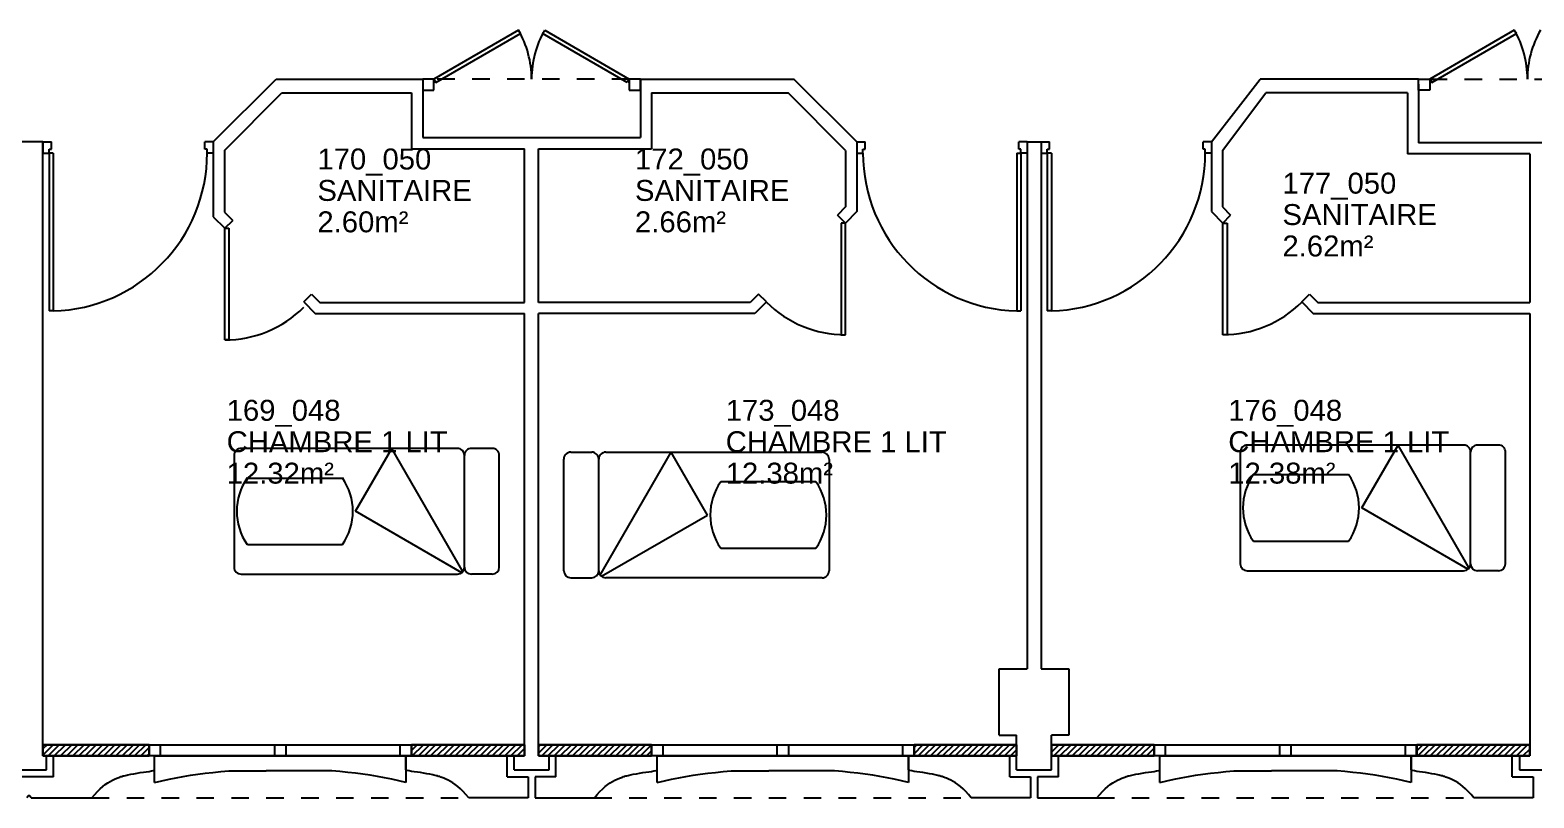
# Model space of a CAD drawing. Header units: millimetres. Extents: x -3.6 to 68.3, y -13.9 to 59.5.
# Drawn here: x 22.23 to 33.01, y -11.18 to -5.68 of the extents above; entities that cross this region are included whole.
import ezdxf

# ---------------------------------------------------------------- set-up
doc = ezdxf.new("R2010")
doc.units = ezdxf.units.MM
doc.linetypes.add('CACHÉ', pattern=[0.25, 0.125, -0.125])
for name, color, linetype in [('002 poteaux', 7, 'Continuous'), ('003 murs porteurs', 7, 'Continuous'), ('003 porte', 7, 'Continuous'), ('004 cloisons', 7, 'Continuous'), ('004 isolation', 8, 'Continuous'), ('005 Portes', 7, 'Continuous'), ('007 Fenêtre', 7, 'Continuous'), ('400 Lits', 8, 'Continuous'), ('A_Etiqu_Local', 7, 'Continuous')]:
    doc.layers.add(name, color=color, linetype=linetype)
doc.styles.add('Attribut', font='arial.ttf')

# ---------------------------------------------------------------- blocks, each defined once
blk = doc.blocks.new('A_Etiqu_Local')
at = {"style": 'Attribut', "flags": 1}
for tag, p in [('CODE_HOPITAL', (-0.446, 1.632)), ('CODE_SITE', (-0.446, 1.407)), ('CODE_BATIMENT', (-0.446, 1.182)), ('CODE_SECTEUR', (-0.446, 0.957)), ('CODE_ETAGE', (-0.446, 0.732)), ('NOM_NORMALISE', (-0.446, -0.843)), ('SECTEUR_ACTIVITE', (-0.446, -1.068)), ('SOUS_SECTEUR_ACTIVITE', (-0.446, -1.293)), ('VOLUME', (-0.446, -1.518)), ('SERVICE', (-0.446, -1.743)), ('CODE_UG', (-0.446, -1.968)), ('CODE_UA', (-0.446, -2.193)), ('CODE_POLE', (-0.446, -2.418)), ('OCCUPANT_EXTERNE', (-0.446, -2.643)), ('DISPONIBILITE', (-0.446, -2.868)), ('ACCES_HANDICAPES', (-0.446, -3.093)), ('NATURE_SOL', (-0.446, -3.318)), ('RISQUE_LABORATOIRE', (-0.446, -3.543)), ('AMIANTE', (-0.446, -3.768))]:
    blk.add_attdef(tag, p, '', height=0.15, dxfattribs=at)
at = {"layer": 'A_Etiqu_Local', "style": 'Attribut'}
for tag, p in [('CODE_PIECE', (-0.446, 0.282)), ('NOM_USAGE', (-0.446, 0.057)), ('SURFACE', (-0.446, -0.168))]:
    blk.add_attdef(tag, p, '', height=0.15, dxfattribs=at)

msp = doc.modelspace()

# ---------------------------------------------------------------- linework, layer by layer
at = {"layer": '002 poteaux', "color": 8, "linetype": 'Continuous'}
for p, q in [((29.175, -10.725), (29.175, -10.25)), ((29.175, -10.25), (29.375, -10.25)), ((29.475, -10.25), (29.675, -10.25)), ((29.675, -10.25), (29.675, -10.725)), ((29.175, -10.725), (29.3, -10.725)), ((29.3, -10.975), (29.3, -10.725)), ((29.55, -10.975), (29.55, -10.725)), ((29.675, -10.725), (29.55, -10.725)), ((29.3, -10.975), (29.55, -10.975))]:
    msp.add_line(p, q, dxfattribs=at)
at = {"layer": '003 murs porteurs', "color": 8, "linetype": 'Continuous'}
for p, q in [((25.7, -10.975), (25.7, -10.875)), ((25.7, -10.875), (25.775, -10.875)), ((25.875, -10.875), (25.95, -10.875)), ((25.95, -10.975), (25.95, -10.875)), ((32.901, -10.875), (32.901, -10.975)), ((32.976, -10.875), (32.901, -10.875)), ((25.7, -10.975), (25.8, -10.975)), ((25.7, -10.975), (25.95, -10.975)), ((32.901, -10.975), (33.15, -10.975))]:
    msp.add_line(p, q, dxfattribs=at)
at = {"layer": '003 murs porteurs', "color": 8, "linetype": 'CACHÉ'}
for p, q in [((22.675, -11.175), (25.375, -11.175)), ((26.275, -11.175), (28.975, -11.175)), ((29.875, -11.175), (32.575, -11.175))]:
    msp.add_line(p, q, dxfattribs=at)
at = {"layer": '003 porte', "color": 8, "linetype": 'Continuous'}
for p, q in [((25.045, -6.026), (25.045, -6.106)), ((25.125, -6.026), (25.045, -6.026)), ((25.125, -6.106), (25.125, -6.026)), ((26.525, -6.026), (26.525, -6.106)), ((26.605, -6.026), (26.525, -6.026)), ((26.605, -6.106), (26.605, -6.026)), ((32.179, -6.106), (32.179, -6.026)), ((32.179, -6.026), (32.259, -6.026)), ((32.259, -6.026), (32.259, -6.106)), ((25.045, -6.106), (25.125, -6.106)), ((26.525, -6.106), (26.605, -6.106)), ((32.259, -6.106), (32.179, -6.106)), ((22.325, -6.476), (22.325, -6.556)), ((22.325, -6.476), (22.385, -6.476)), ((22.325, -6.556), (22.369, -6.556)), ((22.369, -6.556), (22.369, -6.528)), ((22.369, -6.528), (22.385, -6.528)), ((22.369, -6.556), (22.369, -7.687)), ((22.399, -6.556), (22.369, -6.556)), ((22.385, -6.528), (22.385, -6.476)), ((22.399, -6.556), (22.399, -7.687)), ((23.485, -6.528), (23.485, -6.476)), ((23.545, -6.476), (23.485, -6.476)), ((23.501, -6.528), (23.485, -6.528)), ((23.501, -6.556), (23.501, -6.528)), ((23.545, -6.556), (23.501, -6.556)), ((23.545, -6.476), (23.545, -6.556)), ((28.155, -6.476), (28.155, -6.556)), ((28.155, -6.476), (28.215, -6.476)), ((28.155, -6.556), (28.199, -6.556)), ((28.199, -6.556), (28.199, -6.528)), ((28.199, -6.528), (28.215, -6.528)), ((28.215, -6.528), (28.215, -6.476)), ((29.301, -6.556), (29.301, -7.687)), ((29.301, -6.556), (29.331, -6.556)), ((29.315, -6.528), (29.315, -6.476)), ((29.375, -6.476), (29.315, -6.476)), ((29.331, -6.528), (29.315, -6.528)), ((29.331, -6.556), (29.331, -6.528)), ((29.331, -6.556), (29.331, -7.687)), ((29.375, -6.556), (29.331, -6.556)), ((29.375, -6.476), (29.375, -6.556)), ((29.475, -6.476), (29.475, -6.556)), ((29.475, -6.476), (29.535, -6.476)), ((29.475, -6.556), (29.519, -6.556)), ((29.519, -6.556), (29.519, -6.528)), ((29.519, -6.528), (29.535, -6.528)), ((29.519, -6.556), (29.519, -7.687)), ((29.549, -6.556), (29.519, -6.556)), ((29.535, -6.528), (29.535, -6.476)), ((29.549, -6.556), (29.549, -7.687)), ((30.635, -6.528), (30.635, -6.476)), ((30.695, -6.476), (30.635, -6.476)), ((30.651, -6.528), (30.635, -6.528)), ((30.651, -6.556), (30.651, -6.528)), ((30.695, -6.556), (30.651, -6.556)), ((30.695, -6.476), (30.695, -6.556)), ((23.627, -7.895), (23.627, -7.095)), ((23.627, -7.095), (23.657, -7.095)), ((23.657, -7.095), (23.657, -7.895)), ((28.043, -7.058), (28.043, -7.858)), ((28.073, -7.058), (28.043, -7.058)), ((28.073, -7.858), (28.073, -7.058)), ((30.777, -7.858), (30.777, -7.058)), ((30.777, -7.058), (30.807, -7.058)), ((30.807, -7.058), (30.807, -7.858)), ((22.399, -7.687), (22.369, -7.687)), ((29.301, -7.687), (29.331, -7.687)), ((29.549, -7.687), (29.519, -7.687)), ((28.043, -7.858), (28.073, -7.858)), ((30.807, -7.858), (30.777, -7.858)), ((23.657, -7.895), (23.627, -7.895))]:
    msp.add_line(p, q, dxfattribs=at)
at = {"layer": '003 porte', "color": 8, "linetype": 'CACHÉ'}
for p, q in [((26.525, -6.026), (25.125, -6.026)), ((32.259, -6.026), (33.659, -6.026))]:
    msp.add_line(p, q, dxfattribs=at)
at = {"layer": '003 porte', "color": 8}
for centre, start, end in [((22.369, -6.556), 271.5186, 360), ((29.331, -6.556), 180, 268.4814), ((29.519, -6.556), 271.5186, 360)]:
    msp.add_arc(centre, 1.132, start, end, dxfattribs=at)
at = {"layer": '003 porte', "color": 8, "linetype": 'Continuous'}
for centre, start, end in [((28.073, -7.058), 225, 270), ((30.777, -7.058), 270, 315), ((23.627, -7.095), 270, 315)]:
    msp.add_arc(centre, 0.8, start, end, dxfattribs=at)
at = {"layer": '004 cloisons', "color": 8, "linetype": 'Continuous'}
for p, q in [((23.545, -6.476), (23.995, -6.026)), ((23.995, -6.026), (25.045, -6.026)), ((25.045, -6.026), (25.045, -6.445)), ((26.605, -6.026), (26.605, -6.445)), ((26.605, -6.026), (27.705, -6.026)), ((28.155, -6.476), (27.705, -6.026)), ((30.695, -6.476), (31.045, -6.026)), ((32.179, -6.026), (31.045, -6.026)), ((23.625, -6.537), (24.036, -6.126)), ((24.036, -6.126), (24.965, -6.126)), ((24.965, -6.126), (24.965, -6.525)), ((26.685, -6.126), (26.685, -6.525)), ((26.685, -6.126), (27.664, -6.126)), ((28.075, -6.537), (27.664, -6.126)), ((30.775, -6.537), (31.086, -6.126)), ((32.099, -6.126), (31.086, -6.126)), ((32.099, -6.126), (32.099, -6.563)), ((32.179, -6.063), (32.179, -6.483)), ((25.045, -6.445), (26.605, -6.445)), ((22.325, -6.476), (22.125, -6.476)), ((22.325, -10.875), (22.325, -6.476)), ((23.545, -6.476), (23.545, -7.013)), ((23.625, -6.537), (23.625, -6.98)), ((24.965, -6.525), (25.775, -6.525)), ((25.775, -7.626), (25.775, -6.525)), ((25.875, -6.525), (26.685, -6.525)), ((25.875, -7.626), (25.875, -6.525)), ((28.075, -6.537), (28.075, -6.942)), ((28.155, -6.476), (28.155, -6.976)), ((29.375, -6.476), (29.475, -6.476)), ((29.375, -6.476), (29.375, -10.25)), ((29.475, -6.476), (29.475, -10.25)), ((30.695, -6.476), (30.695, -6.976)), ((30.775, -6.537), (30.775, -6.942)), ((32.975, -6.563), (32.099, -6.563)), ((33.739, -6.483), (32.179, -6.483)), ((32.975, -6.563), (32.975, -7.626)), ((23.625, -6.98), (23.684, -7.039)), ((28.075, -6.942), (28.016, -7.001)), ((28.073, -7.058), (28.016, -7.001)), ((28.155, -6.976), (28.073, -7.058)), ((30.695, -6.976), (30.777, -7.058)), ((30.775, -6.942), (30.833, -7.001)), ((30.777, -7.058), (30.833, -7.001)), ((23.545, -7.013), (23.627, -7.095)), ((23.627, -7.095), (23.684, -7.039)), ((24.193, -7.623), (24.249, -7.567)), ((24.193, -7.623), (24.275, -7.706)), ((24.249, -7.567), (24.308, -7.626)), ((24.308, -7.626), (25.775, -7.626)), ((27.392, -7.626), (25.875, -7.626)), ((27.451, -7.567), (27.392, -7.626)), ((27.507, -7.623), (27.425, -7.706)), ((27.507, -7.623), (27.451, -7.567)), ((31.343, -7.623), (31.399, -7.567)), ((31.343, -7.623), (31.425, -7.706)), ((31.399, -7.567), (31.458, -7.626)), ((31.458, -7.626), (32.697, -7.626)), ((32.697, -7.626), (32.975, -7.626)), ((24.275, -7.706), (25.775, -7.706)), ((25.775, -10.875), (25.775, -7.706)), ((27.425, -7.706), (25.875, -7.706)), ((25.875, -10.875), (25.875, -7.706)), ((31.425, -7.706), (32.819, -7.706)), ((32.819, -7.706), (32.975, -7.706)), ((32.975, -7.706), (32.975, -10.875)), ((22.35, -10.875), (22.325, -10.875)), ((22.35, -10.975), (22.35, -10.875)), ((22.4, -11.025), (22.4, -10.875)), ((23.125, -10.875), (22.4, -10.875)), ((23.085, -10.875), (23.085, -10.795)), ((23.085, -10.795), (23.165, -10.795)), ((23.165, -10.875), (23.085, -10.875)), ((23.125, -10.975), (23.125, -10.875)), ((23.125, -11.065), (23.125, -10.875)), ((23.125, -10.875), (24.925, -10.875)), ((23.165, -10.795), (23.165, -10.875)), ((23.985, -10.875), (23.985, -10.795)), ((23.985, -10.795), (24.065, -10.795)), ((24.065, -10.875), (23.985, -10.875)), ((24.065, -10.795), (24.065, -10.875)), ((24.885, -10.875), (24.885, -10.795)), ((24.885, -10.795), (24.965, -10.795)), ((24.965, -10.875), (24.885, -10.875)), ((24.925, -10.875), (25.65, -10.875)), ((24.925, -10.975), (24.925, -10.875)), ((24.925, -10.875), (24.925, -11.065)), ((24.965, -10.795), (24.965, -10.875)), ((25.65, -11.025), (25.65, -10.875)), ((26, -11.025), (26, -10.875)), ((26.725, -10.875), (26, -10.875)), ((26.685, -10.875), (26.685, -10.795)), ((26.685, -10.795), (26.765, -10.795)), ((26.765, -10.875), (26.685, -10.875)), ((26.725, -11.065), (26.725, -10.875)), ((26.725, -10.875), (28.525, -10.875)), ((26.725, -10.975), (26.725, -10.875)), ((26.765, -10.795), (26.765, -10.875)), ((28.485, -10.875), (28.485, -10.795)), ((28.485, -10.795), (28.565, -10.795)), ((28.565, -10.875), (28.485, -10.875)), ((28.525, -10.875), (28.525, -11.065)), ((28.525, -10.875), (29.25, -10.875)), ((28.525, -10.975), (28.525, -10.875)), ((28.565, -10.795), (28.565, -10.875)), ((29.25, -11.025), (29.25, -10.875)), ((29.6, -11.025), (29.6, -10.875)), ((30.325, -10.875), (29.6, -10.875)), ((30.285, -10.875), (30.285, -10.795)), ((30.285, -10.795), (30.365, -10.795)), ((30.365, -10.875), (30.285, -10.875)), ((30.325, -11.065), (30.325, -10.875)), ((30.325, -10.875), (32.125, -10.875)), ((30.325, -10.975), (30.325, -10.875)), ((30.365, -10.795), (30.365, -10.875)), ((32.085, -10.875), (32.085, -10.795)), ((32.085, -10.795), (32.165, -10.795)), ((32.165, -10.875), (32.085, -10.875)), ((32.125, -10.875), (32.85, -10.875)), ((32.125, -10.975), (32.125, -10.875)), ((32.125, -10.875), (32.125, -11.065)), ((32.165, -10.795), (32.165, -10.875)), ((32.85, -11.025), (32.85, -10.875)), ((22.125, -10.975), (22.35, -10.975)), ((23.044, -10.991), (23.065, -10.988)), ((23.065, -10.988), (23.085, -10.985)), ((23.085, -10.985), (23.102, -10.982)), ((23.102, -10.982), (23.115, -10.98)), ((23.115, -10.98), (23.125, -10.978)), ((23.543, -10.993), (23.598, -10.987)), ((23.598, -10.987), (23.656, -10.982)), ((23.656, -10.982), (23.925, -10.982)), ((24.395, -10.982), (23.925, -10.982)), ((24.452, -10.987), (24.395, -10.982)), ((24.508, -10.993), (24.452, -10.987)), ((24.935, -10.98), (24.925, -10.978)), ((24.949, -10.982), (24.935, -10.98)), ((24.966, -10.985), (24.949, -10.982)), ((24.985, -10.988), (24.966, -10.985)), ((25.007, -10.991), (24.985, -10.988)), ((26.644, -10.991), (26.665, -10.988)), ((26.665, -10.988), (26.685, -10.985)), ((26.685, -10.985), (26.702, -10.982)), ((26.702, -10.982), (26.715, -10.98)), ((26.715, -10.98), (26.725, -10.978)), ((27.143, -10.993), (27.198, -10.987)), ((27.198, -10.987), (27.256, -10.982)), ((27.256, -10.982), (27.525, -10.982)), ((27.995, -10.982), (27.525, -10.982)), ((28.052, -10.987), (27.995, -10.982)), ((28.108, -10.993), (28.052, -10.987)), ((28.535, -10.98), (28.525, -10.978)), ((28.549, -10.982), (28.535, -10.98)), ((28.566, -10.985), (28.549, -10.982)), ((28.585, -10.988), (28.566, -10.985)), ((28.607, -10.991), (28.585, -10.988)), ((30.244, -10.991), (30.265, -10.988)), ((30.265, -10.988), (30.285, -10.985)), ((30.285, -10.985), (30.302, -10.982)), ((30.302, -10.982), (30.315, -10.98)), ((30.315, -10.98), (30.325, -10.978)), ((30.743, -10.993), (30.798, -10.987)), ((30.798, -10.987), (30.856, -10.982)), ((30.856, -10.982), (31.125, -10.982)), ((31.595, -10.982), (31.125, -10.982)), ((31.652, -10.987), (31.595, -10.982)), ((31.708, -10.993), (31.652, -10.987)), ((32.135, -10.98), (32.125, -10.978)), ((32.149, -10.982), (32.135, -10.98)), ((32.166, -10.985), (32.149, -10.982)), ((32.185, -10.988), (32.166, -10.985)), ((32.207, -10.991), (32.185, -10.988)), ((22.4, -11.025), (22.125, -11.025)), ((22.735, -11.11), (22.753, -11.094)), ((22.753, -11.094), (22.771, -11.079)), ((22.771, -11.079), (22.789, -11.067)), ((22.789, -11.067), (22.806, -11.057)), ((22.806, -11.057), (22.822, -11.048)), ((22.822, -11.048), (22.838, -11.041)), ((22.838, -11.041), (22.854, -11.034)), ((22.854, -11.034), (22.861, -11.031)), ((22.861, -11.031), (22.869, -11.029)), ((22.869, -11.029), (22.876, -11.026)), ((22.876, -11.026), (22.884, -11.023)), ((22.884, -11.023), (22.891, -11.021)), ((22.891, -11.021), (22.899, -11.018)), ((22.899, -11.018), (22.907, -11.016)), ((22.907, -11.016), (22.916, -11.014)), ((22.916, -11.014), (22.925, -11.012)), ((22.925, -11.012), (22.934, -11.01)), ((22.934, -11.01), (22.954, -11.006)), ((22.954, -11.006), (22.976, -11.002)), ((22.976, -11.002), (22.999, -10.998)), ((22.999, -10.998), (23.022, -10.994)), ((23.022, -10.994), (23.044, -10.991)), ((23.125, -11.065), (23.177, -11.053)), ((23.177, -11.053), (23.228, -11.042)), ((23.228, -11.042), (23.279, -11.031)), ((23.279, -11.031), (23.33, -11.022)), ((23.33, -11.022), (23.382, -11.013)), ((23.382, -11.013), (23.434, -11.006)), ((23.434, -11.006), (23.488, -10.999)), ((23.488, -10.999), (23.543, -10.993)), ((24.563, -10.999), (24.508, -10.993)), ((24.616, -11.006), (24.563, -10.999)), ((24.669, -11.013), (24.616, -11.006)), ((24.721, -11.022), (24.669, -11.013)), ((24.772, -11.031), (24.721, -11.022)), ((24.823, -11.042), (24.772, -11.031)), ((24.874, -11.053), (24.823, -11.042)), ((24.925, -11.065), (24.874, -11.053)), ((25.029, -10.994), (25.007, -10.991)), ((25.052, -10.998), (25.029, -10.994)), ((25.075, -11.002), (25.052, -10.998)), ((25.096, -11.006), (25.075, -11.002)), ((25.117, -11.01), (25.096, -11.006)), ((25.126, -11.012), (25.117, -11.01)), ((25.135, -11.014), (25.126, -11.012)), ((25.143, -11.016), (25.135, -11.014)), ((25.152, -11.018), (25.143, -11.016)), ((25.159, -11.021), (25.152, -11.018)), ((25.167, -11.023), (25.159, -11.021)), ((25.175, -11.026), (25.167, -11.023)), ((25.182, -11.029), (25.175, -11.026)), ((25.189, -11.031), (25.182, -11.029)), ((25.197, -11.034), (25.189, -11.031)), ((25.212, -11.041), (25.197, -11.034)), ((25.228, -11.048), (25.212, -11.041)), ((25.245, -11.057), (25.228, -11.048)), ((25.262, -11.067), (25.245, -11.057)), ((25.279, -11.079), (25.262, -11.067)), ((25.297, -11.094), (25.279, -11.079)), ((25.316, -11.11), (25.297, -11.094)), ((25.65, -11.025), (25.8, -11.025)), ((25.8, -11.025), (25.8, -11.175)), ((26, -11.025), (25.85, -11.025)), ((25.85, -11.025), (25.85, -11.175)), ((26.335, -11.11), (26.353, -11.094)), ((26.353, -11.094), (26.371, -11.079)), ((26.371, -11.079), (26.389, -11.067)), ((26.389, -11.067), (26.406, -11.057)), ((26.406, -11.057), (26.422, -11.048)), ((26.422, -11.048), (26.438, -11.041)), ((26.438, -11.041), (26.454, -11.034)), ((26.454, -11.034), (26.461, -11.031)), ((26.461, -11.031), (26.469, -11.029)), ((26.469, -11.029), (26.476, -11.026)), ((26.476, -11.026), (26.484, -11.023)), ((26.484, -11.023), (26.491, -11.021)), ((26.491, -11.021), (26.499, -11.018)), ((26.499, -11.018), (26.507, -11.016)), ((26.507, -11.016), (26.516, -11.014)), ((26.516, -11.014), (26.525, -11.012)), ((26.525, -11.012), (26.534, -11.01)), ((26.534, -11.01), (26.554, -11.006)), ((26.554, -11.006), (26.576, -11.002)), ((26.576, -11.002), (26.599, -10.998)), ((26.599, -10.998), (26.622, -10.994)), ((26.622, -10.994), (26.644, -10.991)), ((26.725, -11.065), (26.777, -11.053)), ((26.777, -11.053), (26.828, -11.042)), ((26.828, -11.042), (26.879, -11.031)), ((26.879, -11.031), (26.93, -11.022)), ((26.93, -11.022), (26.982, -11.013)), ((26.982, -11.013), (27.034, -11.006)), ((27.034, -11.006), (27.088, -10.999)), ((27.088, -10.999), (27.143, -10.993)), ((28.163, -10.999), (28.108, -10.993)), ((28.216, -11.006), (28.163, -10.999)), ((28.269, -11.013), (28.216, -11.006)), ((28.321, -11.022), (28.269, -11.013)), ((28.372, -11.031), (28.321, -11.022)), ((28.423, -11.042), (28.372, -11.031)), ((28.474, -11.053), (28.423, -11.042)), ((28.525, -11.065), (28.474, -11.053)), ((28.629, -10.994), (28.607, -10.991)), ((28.652, -10.998), (28.629, -10.994)), ((28.675, -11.002), (28.652, -10.998)), ((28.696, -11.006), (28.675, -11.002)), ((28.717, -11.01), (28.696, -11.006)), ((28.726, -11.012), (28.717, -11.01)), ((28.735, -11.014), (28.726, -11.012)), ((28.743, -11.016), (28.735, -11.014)), ((28.752, -11.018), (28.743, -11.016)), ((28.759, -11.021), (28.752, -11.018)), ((28.767, -11.023), (28.759, -11.021)), ((28.775, -11.026), (28.767, -11.023)), ((28.782, -11.029), (28.775, -11.026)), ((28.789, -11.031), (28.782, -11.029)), ((28.797, -11.034), (28.789, -11.031)), ((28.812, -11.041), (28.797, -11.034)), ((28.828, -11.048), (28.812, -11.041)), ((28.845, -11.057), (28.828, -11.048)), ((28.862, -11.067), (28.845, -11.057)), ((28.879, -11.079), (28.862, -11.067)), ((28.897, -11.094), (28.879, -11.079)), ((28.916, -11.11), (28.897, -11.094)), ((29.25, -11.025), (29.4, -11.025)), ((29.4, -11.025), (29.4, -11.175)), ((29.6, -11.025), (29.45, -11.025)), ((29.45, -11.025), (29.45, -11.175)), ((29.935, -11.11), (29.953, -11.094)), ((29.953, -11.094), (29.971, -11.079)), ((29.971, -11.079), (29.989, -11.067)), ((29.989, -11.067), (30.006, -11.057)), ((30.006, -11.057), (30.022, -11.048)), ((30.022, -11.048), (30.038, -11.041)), ((30.038, -11.041), (30.054, -11.034)), ((30.054, -11.034), (30.061, -11.031)), ((30.061, -11.031), (30.069, -11.029)), ((30.069, -11.029), (30.076, -11.026)), ((30.076, -11.026), (30.084, -11.023)), ((30.084, -11.023), (30.091, -11.021)), ((30.091, -11.021), (30.099, -11.018)), ((30.099, -11.018), (30.107, -11.016)), ((30.107, -11.016), (30.116, -11.014)), ((30.116, -11.014), (30.125, -11.012)), ((30.125, -11.012), (30.134, -11.01)), ((30.134, -11.01), (30.154, -11.006)), ((30.154, -11.006), (30.176, -11.002)), ((30.176, -11.002), (30.199, -10.998)), ((30.199, -10.998), (30.222, -10.994)), ((30.222, -10.994), (30.244, -10.991)), ((30.325, -11.065), (30.377, -11.053)), ((30.377, -11.053), (30.428, -11.042)), ((30.428, -11.042), (30.479, -11.031)), ((30.479, -11.031), (30.53, -11.022)), ((30.53, -11.022), (30.582, -11.013)), ((30.582, -11.013), (30.634, -11.006)), ((30.634, -11.006), (30.688, -10.999)), ((30.688, -10.999), (30.743, -10.993)), ((31.763, -10.999), (31.708, -10.993)), ((31.816, -11.006), (31.763, -10.999)), ((31.869, -11.013), (31.816, -11.006)), ((31.921, -11.022), (31.869, -11.013)), ((31.972, -11.031), (31.921, -11.022)), ((32.023, -11.042), (31.972, -11.031)), ((32.074, -11.053), (32.023, -11.042)), ((32.125, -11.065), (32.074, -11.053)), ((32.229, -10.994), (32.207, -10.991)), ((32.252, -10.998), (32.229, -10.994)), ((32.275, -11.002), (32.252, -10.998)), ((32.296, -11.006), (32.275, -11.002)), ((32.317, -11.01), (32.296, -11.006)), ((32.326, -11.012), (32.317, -11.01)), ((32.335, -11.014), (32.326, -11.012)), ((32.343, -11.016), (32.335, -11.014)), ((32.352, -11.018), (32.343, -11.016)), ((32.359, -11.021), (32.352, -11.018)), ((32.367, -11.023), (32.359, -11.021)), ((32.375, -11.026), (32.367, -11.023)), ((32.382, -11.029), (32.375, -11.026)), ((32.389, -11.031), (32.382, -11.029)), ((32.397, -11.034), (32.389, -11.031)), ((32.412, -11.041), (32.397, -11.034)), ((32.428, -11.048), (32.412, -11.041)), ((32.445, -11.057), (32.428, -11.048)), ((32.462, -11.067), (32.445, -11.057)), ((32.479, -11.079), (32.462, -11.067)), ((32.497, -11.094), (32.479, -11.079)), ((32.516, -11.11), (32.497, -11.094)), ((32.85, -11.025), (33, -11.025)), ((33, -11.025), (33, -11.175)), ((22.24, -11.175), (22.675, -11.175)), ((22.675, -11.175), (22.696, -11.151)), ((22.696, -11.151), (22.715, -11.129)), ((22.715, -11.129), (22.735, -11.11)), ((25.335, -11.129), (25.316, -11.11)), ((25.355, -11.151), (25.335, -11.129)), ((25.375, -11.175), (25.355, -11.151)), ((25.8, -11.175), (25.375, -11.175)), ((25.85, -11.175), (26.275, -11.175)), ((26.275, -11.175), (26.296, -11.151)), ((26.296, -11.151), (26.315, -11.129)), ((26.315, -11.129), (26.335, -11.11)), ((28.935, -11.129), (28.916, -11.11)), ((28.955, -11.151), (28.935, -11.129)), ((28.975, -11.175), (28.955, -11.151)), ((29.4, -11.175), (28.975, -11.175)), ((29.45, -11.175), (29.875, -11.175)), ((29.875, -11.175), (29.896, -11.151)), ((29.896, -11.151), (29.915, -11.129)), ((29.915, -11.129), (29.935, -11.11)), ((32.535, -11.129), (32.516, -11.11)), ((32.555, -11.151), (32.535, -11.129)), ((32.575, -11.175), (32.555, -11.151)), ((33, -11.175), (32.575, -11.175))]:
    msp.add_line(p, q, dxfattribs=at)
msp.add_arc((22.225, -11.175), 0.015, 360, 180, dxfattribs=at)
at = {"layer": '004 isolation', "color": 8, "linetype": 'Continuous'}
for p, q in [((22.354, -10.795), (22.325, -10.824)), ((22.325, -10.868), (22.398, -10.795)), ((23.085, -10.795), (22.325, -10.795)), ((22.325, -10.795), (22.325, -10.875)), ((23.085, -10.795), (22.325, -10.795)), ((22.325, -10.795), (22.325, -10.875)), ((22.325, -10.875), (22.325, -10.795)), ((22.325, -10.795), (23.085, -10.795)), ((22.325, -10.875), (23.085, -10.875)), ((22.325, -10.875), (23.085, -10.875)), ((23.085, -10.875), (22.325, -10.875)), ((22.442, -10.795), (22.362, -10.875)), ((22.406, -10.875), (22.486, -10.795)), ((22.531, -10.795), (22.451, -10.875)), ((22.495, -10.875), (22.575, -10.795)), ((22.619, -10.795), (22.539, -10.875)), ((22.583, -10.875), (22.663, -10.795)), ((22.707, -10.795), (22.627, -10.875)), ((22.672, -10.875), (22.752, -10.795)), ((22.796, -10.795), (22.716, -10.875)), ((22.76, -10.875), (22.84, -10.795)), ((22.884, -10.795), (22.804, -10.875)), ((22.848, -10.875), (22.928, -10.795)), ((22.973, -10.795), (22.893, -10.875)), ((22.937, -10.875), (23.017, -10.795)), ((23.061, -10.795), (22.981, -10.875)), ((23.025, -10.875), (23.085, -10.815)), ((23.085, -10.859), (23.069, -10.875)), ((23.085, -10.875), (23.085, -10.795)), ((23.085, -10.875), (23.085, -10.795)), ((23.085, -10.795), (23.085, -10.875)), ((25.006, -10.795), (24.965, -10.836)), ((25.775, -10.795), (24.965, -10.795)), ((24.965, -10.795), (24.965, -10.875)), ((25.775, -10.795), (24.965, -10.795)), ((24.965, -10.795), (24.965, -10.875)), ((24.965, -10.875), (24.965, -10.795)), ((24.965, -10.795), (25.775, -10.795)), ((24.965, -10.875), (25.775, -10.875)), ((24.965, -10.875), (25.775, -10.875)), ((25.775, -10.875), (24.965, -10.875)), ((24.97, -10.875), (25.05, -10.795)), ((25.094, -10.795), (25.014, -10.875)), ((25.058, -10.875), (25.138, -10.795)), ((25.182, -10.795), (25.102, -10.875)), ((25.146, -10.875), (25.227, -10.795)), ((25.271, -10.795), (25.191, -10.875)), ((25.235, -10.875), (25.315, -10.795)), ((25.359, -10.795), (25.279, -10.875)), ((25.323, -10.875), (25.403, -10.795)), ((25.447, -10.795), (25.367, -10.875)), ((25.412, -10.875), (25.492, -10.795)), ((25.536, -10.795), (25.456, -10.875)), ((25.5, -10.875), (25.58, -10.795)), ((25.624, -10.795), (25.544, -10.875)), ((25.588, -10.875), (25.668, -10.795)), ((25.713, -10.795), (25.633, -10.875)), ((25.677, -10.875), (25.757, -10.795)), ((25.775, -10.821), (25.721, -10.875)), ((25.765, -10.875), (25.775, -10.865)), ((25.775, -10.875), (25.775, -10.795)), ((25.775, -10.875), (25.775, -10.795)), ((25.775, -10.795), (25.775, -10.875)), ((25.889, -10.795), (25.875, -10.809)), ((25.875, -10.854), (25.934, -10.795)), ((26.685, -10.795), (25.875, -10.795)), ((25.875, -10.795), (25.875, -10.875)), ((26.685, -10.795), (25.875, -10.795)), ((25.875, -10.795), (25.875, -10.875)), ((25.875, -10.875), (25.875, -10.795)), ((25.875, -10.795), (26.685, -10.795)), ((25.875, -10.875), (26.685, -10.875)), ((25.875, -10.875), (26.685, -10.875)), ((26.685, -10.875), (25.875, -10.875)), ((25.978, -10.795), (25.898, -10.875)), ((25.942, -10.875), (26.022, -10.795)), ((26.066, -10.795), (25.986, -10.875)), ((26.03, -10.875), (26.11, -10.795)), ((26.155, -10.795), (26.075, -10.875)), ((26.119, -10.875), (26.199, -10.795)), ((26.243, -10.795), (26.163, -10.875)), ((26.207, -10.875), (26.287, -10.795)), ((26.331, -10.795), (26.251, -10.875)), ((26.296, -10.875), (26.376, -10.795)), ((26.42, -10.795), (26.34, -10.875)), ((26.384, -10.875), (26.464, -10.795)), ((26.508, -10.795), (26.428, -10.875)), ((26.472, -10.875), (26.552, -10.795)), ((26.597, -10.795), (26.517, -10.875)), ((26.561, -10.875), (26.641, -10.795)), ((26.685, -10.795), (26.605, -10.875)), ((26.649, -10.875), (26.685, -10.839)), ((26.685, -10.875), (26.685, -10.795)), ((26.685, -10.875), (26.685, -10.795)), ((26.685, -10.795), (26.685, -10.875)), ((28.585, -10.795), (28.565, -10.815)), ((28.565, -10.859), (28.629, -10.795)), ((29.3, -10.795), (28.565, -10.795)), ((28.565, -10.795), (28.565, -10.875)), ((29.3, -10.795), (28.565, -10.795)), ((28.565, -10.795), (28.565, -10.875)), ((28.565, -10.875), (28.565, -10.795)), ((28.565, -10.795), (29.3, -10.795)), ((28.565, -10.875), (29.3, -10.875)), ((28.565, -10.875), (29.3, -10.875)), ((29.3, -10.875), (28.565, -10.875)), ((28.674, -10.795), (28.594, -10.875)), ((28.638, -10.875), (28.718, -10.795)), ((28.762, -10.795), (28.682, -10.875)), ((28.726, -10.875), (28.806, -10.795)), ((28.85, -10.795), (28.77, -10.875)), ((28.815, -10.875), (28.895, -10.795)), ((28.939, -10.795), (28.859, -10.875)), ((28.903, -10.875), (28.983, -10.795)), ((29.027, -10.795), (28.947, -10.875)), ((28.991, -10.875), (29.071, -10.795)), ((29.116, -10.795), (29.036, -10.875)), ((29.08, -10.875), (29.16, -10.795)), ((29.204, -10.795), (29.124, -10.875)), ((29.168, -10.875), (29.248, -10.795)), ((29.292, -10.795), (29.212, -10.875)), ((29.257, -10.875), (29.3, -10.831)), ((29.3, -10.875), (29.3, -10.795)), ((29.3, -10.875), (29.3, -10.795)), ((29.3, -10.795), (29.3, -10.875)), ((29.558, -10.795), (29.55, -10.803)), ((29.55, -10.847), (29.602, -10.795)), ((30.285, -10.795), (29.55, -10.795)), ((29.55, -10.795), (29.55, -10.875)), ((30.285, -10.795), (29.55, -10.795)), ((29.55, -10.795), (29.55, -10.875)), ((29.55, -10.875), (29.55, -10.795)), ((29.55, -10.795), (30.285, -10.795)), ((29.55, -10.875), (30.285, -10.875)), ((29.55, -10.875), (30.285, -10.875)), ((30.285, -10.875), (29.55, -10.875)), ((29.646, -10.795), (29.566, -10.875)), ((29.61, -10.875), (29.69, -10.795)), ((29.734, -10.795), (29.654, -10.875)), ((29.698, -10.875), (29.778, -10.795)), ((29.823, -10.795), (29.743, -10.875)), ((29.787, -10.875), (29.867, -10.795)), ((29.911, -10.795), (29.831, -10.875)), ((29.875, -10.875), (29.955, -10.795)), ((29.999, -10.795), (29.919, -10.875)), ((29.964, -10.875), (30.044, -10.795)), ((30.088, -10.795), (30.008, -10.875)), ((30.052, -10.875), (30.132, -10.795)), ((30.176, -10.795), (30.096, -10.875)), ((30.14, -10.875), (30.22, -10.795)), ((30.265, -10.795), (30.185, -10.875)), ((30.229, -10.875), (30.285, -10.819)), ((30.285, -10.863), (30.273, -10.875)), ((30.285, -10.875), (30.285, -10.795)), ((30.285, -10.875), (30.285, -10.795)), ((30.285, -10.795), (30.285, -10.875)), ((32.165, -10.875), (32.165, -10.795)), ((32.165, -10.795), (32.975, -10.795)), ((32.975, -10.875), (32.165, -10.875)), ((32.209, -10.795), (32.166, -10.839)), ((32.976, -10.795), (32.166, -10.795)), ((32.166, -10.795), (32.166, -10.875)), ((32.976, -10.795), (32.166, -10.795)), ((32.166, -10.795), (32.166, -10.875)), ((32.166, -10.875), (32.976, -10.875)), ((32.166, -10.875), (32.976, -10.875)), ((32.173, -10.875), (32.253, -10.795)), ((32.298, -10.795), (32.218, -10.875)), ((32.262, -10.875), (32.342, -10.795)), ((32.386, -10.795), (32.306, -10.875)), ((32.35, -10.875), (32.43, -10.795)), ((32.474, -10.795), (32.394, -10.875)), ((32.439, -10.875), (32.519, -10.795)), ((32.563, -10.795), (32.483, -10.875)), ((32.527, -10.875), (32.607, -10.795)), ((32.651, -10.795), (32.571, -10.875)), ((32.615, -10.875), (32.695, -10.795)), ((32.739, -10.795), (32.659, -10.875)), ((32.704, -10.875), (32.784, -10.795)), ((32.828, -10.795), (32.748, -10.875)), ((32.792, -10.875), (32.872, -10.795)), ((32.916, -10.795), (32.836, -10.875)), ((32.88, -10.875), (32.96, -10.795)), ((32.975, -10.825), (32.925, -10.875)), ((32.969, -10.875), (32.975, -10.869)), ((32.975, -10.795), (32.975, -10.875)), ((32.976, -10.875), (32.976, -10.795)), ((32.976, -10.875), (32.976, -10.795))]:
    msp.add_line(p, q, dxfattribs=at)
at = {"layer": '005 Portes', "color": 8, "linetype": 'Continuous'}
for p, q in [((25.731, -5.676), (25.125, -6.026)), ((25.14, -6.051), (25.746, -5.701)), ((25.746, -5.701), (25.731, -5.676)), ((25.904, -5.701), (25.919, -5.676)), ((26.51, -6.051), (25.904, -5.701)), ((25.919, -5.676), (26.525, -6.026)), ((32.865, -5.676), (32.259, -6.026)), ((32.274, -6.051), (32.88, -5.701)), ((32.88, -5.701), (32.865, -5.676)), ((25.125, -6.026), (25.14, -6.051)), ((26.525, -6.026), (26.51, -6.051)), ((32.259, -6.026), (32.274, -6.051))]:
    msp.add_line(p, q, dxfattribs=at)
for centre, start, end in [((25.125, -6.026), 360, 30), ((26.525, -6.026), 150, 180), ((32.259, -6.026), 0, 30), ((33.659, -6.026), 150, 180)]:
    msp.add_arc(centre, 0.7, start, end, dxfattribs=at)
at = {"layer": '007 Fenêtre', "color": 8, "linetype": 'Continuous'}
for p, q in [((23.165, -10.795), (24.885, -10.795)), ((24.885, -10.875), (23.165, -10.875)), ((26.765, -10.795), (28.485, -10.795)), ((28.485, -10.875), (26.765, -10.875)), ((27.585, -10.875), (27.585, -10.795)), ((27.585, -10.795), (27.665, -10.795)), ((27.665, -10.875), (27.585, -10.875)), ((27.665, -10.795), (27.665, -10.875)), ((30.365, -10.795), (32.085, -10.795)), ((32.085, -10.875), (30.365, -10.875)), ((31.185, -10.875), (31.185, -10.795)), ((31.185, -10.795), (31.265, -10.795)), ((31.265, -10.875), (31.185, -10.875)), ((31.265, -10.795), (31.265, -10.875))]:
    msp.add_line(p, q, dxfattribs=at)
at = {"layer": '400 Lits', "color": 8, "linetype": 'Continuous'}
for p, q in [((23.694, -8.722), (23.694, -9.522)), ((25.294, -8.672), (23.744, -8.672)), ((24.565, -9.122), (24.824, -8.672)), ((25.333, -9.554), (24.824, -8.672)), ((25.344, -9.522), (25.344, -8.722)), ((25.344, -9.522), (25.344, -8.722)), ((25.344, -9.522), (25.344, -8.722)), ((25.544, -8.672), (25.394, -8.672)), ((25.594, -9.522), (25.594, -8.722)), ((26.106, -8.699), (26.256, -8.699)), ((26.317, -9.58), (26.825, -8.699)), ((26.356, -8.699), (27.906, -8.699)), ((27.085, -9.149), (26.825, -8.699)), ((30.902, -8.698), (30.902, -9.498)), ((32.502, -8.648), (30.952, -8.648)), ((31.772, -9.098), (32.032, -8.648)), ((32.541, -9.529), (32.032, -8.648)), ((32.552, -9.498), (32.552, -8.698)), ((32.552, -9.498), (32.552, -8.698)), ((32.552, -9.498), (32.552, -8.698)), ((32.752, -8.648), (32.602, -8.648)), ((32.802, -9.498), (32.802, -8.698)), ((26.056, -9.549), (26.056, -8.749)), ((26.306, -9.549), (26.306, -8.749)), ((26.306, -9.549), (26.306, -8.749)), ((26.306, -9.549), (26.306, -8.749)), ((27.956, -8.749), (27.956, -9.549)), ((23.789, -8.884), (24.47, -8.884)), ((27.18, -8.91), (27.861, -8.91)), ((30.996, -8.859), (31.678, -8.859)), ((25.325, -9.562), (24.565, -9.122)), ((26.325, -9.588), (27.085, -9.149)), ((32.533, -9.537), (31.772, -9.098)), ((23.789, -9.361), (24.47, -9.361)), ((30.996, -9.337), (31.678, -9.337)), ((27.18, -9.387), (27.861, -9.387)), ((23.744, -9.572), (25.294, -9.572)), ((25.544, -9.572), (25.394, -9.572)), ((30.952, -9.548), (32.502, -9.548)), ((32.752, -9.548), (32.602, -9.548)), ((26.106, -9.599), (26.256, -9.599)), ((27.906, -9.599), (26.356, -9.599))]:
    msp.add_line(p, q, dxfattribs=at)
for centre, radius, start, end in [((23.744, -8.722), 0.05, 89.9994, 179.9995), ((25.294, -8.722), 0.05, 0.0017, 90.0018), ((25.394, -8.722), 0.05, 89.9982, 179.9983), ((25.544, -8.722), 0.05, 0.0017, 90.0018), ((26.106, -8.749), 0.05, 89.9982, 179.9983), ((26.256, -8.749), 0.05, 0.0022, 90.0023), ((26.356, -8.749), 0.05, 89.9982, 179.9983), ((27.906, -8.749), 0.05, 0.0006, 90.0005), ((30.952, -8.698), 0.05, 89.9994, 179.9995), ((32.502, -8.698), 0.05, 0.0017, 90.0018), ((32.602, -8.698), 0.05, 89.9982, 179.9983), ((32.752, -8.698), 0.05, 0.0017, 90.0018), ((24.129, -9.122), 0.416, 145.0078, 214.9925), ((24.129, -9.122), 0.416, 325.0079, 34.9919), ((27.521, -9.149), 0.416, 145.0078, 214.9925), ((27.521, -9.149), 0.416, 325.0079, 34.9919), ((31.337, -9.098), 0.416, 145.0078, 214.9925), ((31.337, -9.098), 0.416, 325.0079, 34.9919), ((23.744, -9.522), 0.05, 180.0017, 270.0018), ((25.294, -9.522), 0.05, 269.9995, 359.9994), ((25.394, -9.522), 0.05, 180.0006, 270.0005), ((25.544, -9.522), 0.05, 269.9995, 359.9994), ((26.106, -9.549), 0.05, 180.0006, 270.0005), ((26.256, -9.549), 0.05, 269.9995, 359.9994), ((26.356, -9.549), 0.05, 180.0006, 270.0005), ((27.906, -9.549), 0.05, 269.9982, 359.9983), ((30.952, -9.498), 0.05, 180.0017, 270.0018), ((32.502, -9.498), 0.05, 269.9995, 359.9994), ((32.602, -9.498), 0.05, 180.0006, 270.0005), ((32.752, -9.498), 0.05, 269.9995, 359.9994)]:
    msp.add_arc(centre, radius, start, end, dxfattribs=at)

# ---------------------------------------------------------------- block references
at = {"layer": 'A_Etiqu_Local', "color": 8}
ref = msp.add_blockref('A_Etiqu_Local', (24.737, -6.956), dxfattribs=at)
ref.add_attrib('CODE_PIECE', '170_050', (24.291, -6.674), dxfattribs={"height": 0.15, "style": 'Attribut'})
ref.add_attrib('NOM_USAGE', 'SANITAIRE', (24.291, -6.899), dxfattribs={"height": 0.15, "style": 'Attribut'})
ref.add_attrib('SURFACE', '2.60m²', (24.291, -7.124), dxfattribs={"height": 0.15, "style": 'Attribut'})
ref = msp.add_blockref('A_Etiqu_Local', (27.012, -6.956), dxfattribs=at)
ref.add_attrib('CODE_PIECE', '172_050', (26.566, -6.674), dxfattribs={"height": 0.15, "style": 'Attribut'})
ref.add_attrib('NOM_USAGE', 'SANITAIRE', (26.566, -6.899), dxfattribs={"height": 0.15, "style": 'Attribut'})
ref.add_attrib('SURFACE', '2.66m²', (26.566, -7.124), dxfattribs={"height": 0.15, "style": 'Attribut'})
ref = msp.add_blockref('A_Etiqu_Local', (31.65, -7.129), dxfattribs=at)
ref.add_attrib('CODE_PIECE', '177_050', (31.204, -6.847), dxfattribs={"height": 0.15, "style": 'Attribut'})
ref.add_attrib('NOM_USAGE', 'SANITAIRE', (31.204, -7.072), dxfattribs={"height": 0.15, "style": 'Attribut'})
ref.add_attrib('SURFACE', '2.62m²', (31.204, -7.297), dxfattribs={"height": 0.15, "style": 'Attribut'})
ref = msp.add_blockref('A_Etiqu_Local', (24.087, -8.756), dxfattribs=at)
ref.add_attrib('CODE_PIECE', '169_048', (23.641, -8.474), dxfattribs={"height": 0.15, "style": 'Attribut'})
ref.add_attrib('NOM_USAGE', 'CHAMBRE 1 LIT', (23.641, -8.699), dxfattribs={"height": 0.15, "style": 'Attribut'})
ref.add_attrib('SURFACE', '12.32m²', (23.641, -8.924), dxfattribs={"height": 0.15, "style": 'Attribut'})
ref = msp.add_blockref('A_Etiqu_Local', (27.662, -8.756), dxfattribs=at)
ref.add_attrib('CODE_PIECE', '173_048', (27.216, -8.474), dxfattribs={"height": 0.15, "style": 'Attribut'})
ref.add_attrib('NOM_USAGE', 'CHAMBRE 1 LIT', (27.216, -8.699), dxfattribs={"height": 0.15, "style": 'Attribut'})
ref.add_attrib('SURFACE', '12.38m²', (27.216, -8.924), dxfattribs={"height": 0.15, "style": 'Attribut'})
ref = msp.add_blockref('A_Etiqu_Local', (31.262, -8.756), dxfattribs=at)
ref.add_attrib('CODE_PIECE', '176_048', (30.816, -8.474), dxfattribs={"height": 0.15, "style": 'Attribut'})
ref.add_attrib('NOM_USAGE', 'CHAMBRE 1 LIT', (30.816, -8.699), dxfattribs={"height": 0.15, "style": 'Attribut'})
ref.add_attrib('SURFACE', '12.38m²', (30.816, -8.924), dxfattribs={"height": 0.15, "style": 'Attribut'})

doc.saveas('drawing.dxf')
